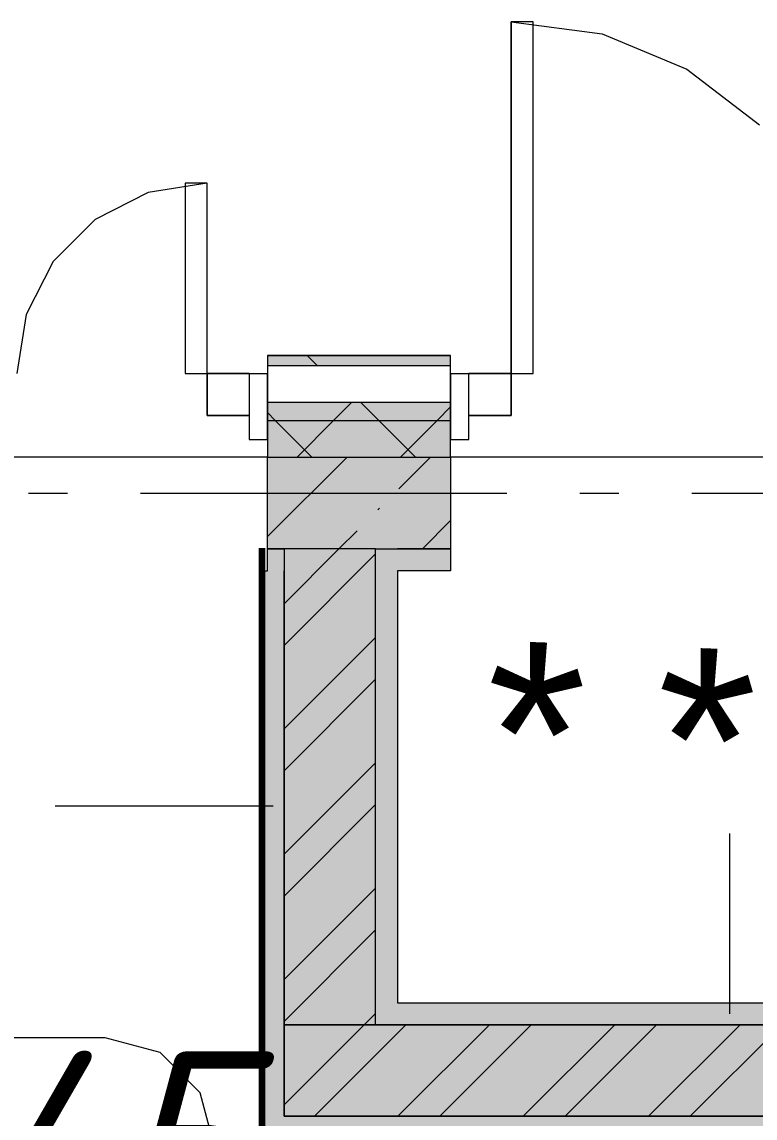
# Model space of a CAD drawing. Header units: millimetres. Extents: x -537608 to 253996, y -217170 to 186033.
# Drawn here: x -270947 to -268945, y -126205 to -123212 of the extents above; entities that cross this region are included whole.
import ezdxf

# ---------------------------------------------------------------- set-up
doc = ezdxf.new("R2010")
doc.units = ezdxf.units.MM
doc.layers.add('16) Лак 1.6м', color=160, linetype='Continuous', lineweight=90)
doc.layers.add('PDF _Геометрия', color=7, linetype='Continuous')
doc.layers.add('PDF _Текст', color=7, linetype='Continuous')
doc.layers.add('PDF _Сплошная заливка', color=7, linetype='Continuous', true_color=0xffffff)
doc.styles.add('PDF GOST-Common', font='arial.ttf')
doc.styles.add('PDF ISOCPEUR Italic', font='isocpeui.ttf')

msp = doc.modelspace()

# ---------------------------------------------------------------- hatches: boundary and pattern name
at = {"layer": 'PDF _Сплошная заливка', "transparency": 33554559}
h = msp.add_hatch(color=256, dxfattribs=at)
h.paths.add_polyline_path([(-264276.1645, -124149.6224), (-264276.1645, -124122.6244), (-268486.1663, -124122.6244), (-268486.1663, -124149.6224), (-264352.5922, -124149.6224)], flags=0)
h.paths.add_polyline_path([(-270276.1674, -124149.6224), (-269776.1673, -124149.6224), (-269776.1673, -124122.6244), (-270276.1674, -124122.6244)], flags=0)
h.paths.add_polyline_path([(-272363.6508, -124149.6224), (-272076.1667, -124149.6224), (-272076.1667, -124122.6244), (-272876.1681, -124122.6244), (-272876.1681, -124149.6224)], flags=0)
h.paths.add_polyline_path([(-275106.1685, -124149.6224), (-274676.1696, -124149.6224), (-274676.1696, -124122.6244), (-275106.1685, -124122.6244)], flags=0)
h.paths.add_polyline_path([(-276579.9974, -124149.6224), (-276396.1695, -124149.6224), (-276396.1695, -124122.6244), (-276766.1698, -124122.6244), (-276766.1698, -124149.6224)], flags=0)
h = msp.add_hatch(color=256, dxfattribs=at)
h.paths.add_polyline_path([(-264426.1641, -124299.6231), (-264426.1641, -124249.6228), (-268486.1663, -124249.6228), (-268486.1663, -124299.6231), (-264526.1645, -124299.6231)], flags=0)
h.paths.add_polyline_path([(-272363.6508, -124299.6231), (-272076.1667, -124299.6231), (-272076.1667, -124249.6228), (-272876.1681, -124249.6228), (-272876.1681, -124299.6231)], flags=0)
h.paths.add_polyline_path([(-270276.1674, -124299.6231), (-269776.1673, -124299.6231), (-269776.1673, -124249.6228), (-270276.1674, -124249.6228)], flags=0)
h.paths.add_polyline_path([(-274676.1696, -124299.6231), (-274676.1696, -124249.6228), (-275106.1685, -124249.6228), (-275106.1685, -124299.6231), (-274893.4588, -124299.6231)], flags=0)
h.paths.add_polyline_path([(-276396.1695, -124299.6231), (-276396.1695, -124249.6228), (-276766.1698, -124249.6228), (-276766.1698, -124299.6231), (-276579.9974, -124299.6231)], flags=0)
h = msp.add_hatch(color=256, dxfattribs=at)
h.paths.add_polyline_path([(-264526.1645, -124399.6235), (-264526.1645, -124299.6231), (-268486.1663, -124299.6231), (-268486.1663, -124399.6235), (-264774.2269, -124399.6235)], flags=0)
h.paths.add_polyline_path([(-270276.1674, -124399.6235), (-269776.1673, -124399.6235), (-269776.1673, -124299.6231), (-270276.1674, -124299.6231)], flags=0)
h.paths.add_polyline_path([(-272076.1667, -124399.6235), (-272076.1667, -124299.6231), (-272876.1681, -124299.6231), (-272876.1681, -124399.6235), (-272363.6508, -124399.6235)], flags=0)
h.paths.add_polyline_path([(-276766.1698, -124399.6235), (-276396.1695, -124399.6235), (-276396.1695, -124299.6231), (-276766.1698, -124299.6231)], flags=0)
h.paths.add_polyline_path([(-274893.4588, -124399.6235), (-274676.1696, -124399.6235), (-274676.1696, -124299.6231), (-275106.1685, -124299.6231), (-275106.1685, -124399.6235)], flags=0)
h = msp.add_hatch(color=256, dxfattribs=at)
h.paths.add_polyline_path([(-264774.2269, -124649.969), (-264526.1645, -124649.969), (-264526.1645, -124399.9723), (-268486.1663, -124399.9723), (-268486.1663, -124649.969), (-264776.1645, -124649.969)], flags=0)
h.paths.add_polyline_path([(-269981.1674, -124649.969), (-269776.1673, -124649.969), (-269776.1673, -124399.9723), (-270276.1674, -124399.9723), (-270276.1674, -124649.969), (-270231.1663, -124649.969)], flags=0)
h.paths.add_polyline_path([(-272076.1667, -124649.969), (-272076.1667, -124399.9723), (-272276.1676, -124399.9723), (-272276.1676, -124649.969)], flags=0)
at = {"layer": 'PDF _Сплошная заливка', "true_color": 0x56bc34, "transparency": 33554559}
h = msp.add_hatch(color=85, dxfattribs=at)
h.paths.add_polyline_path([(-270231.1663, -124709.9719), (-270231.1663, -124649.969), (-270276.1674, -124649.969), (-270276.1674, -124709.9719)], flags=0)
h.paths.add_polyline_path([(-272076.1667, -124709.9719), (-272076.1667, -124649.969), (-272276.1676, -124649.969), (-272276.1676, -124709.9719), (-272216.1669, -124709.9719)], flags=0)
at = {"layer": 'PDF _Сплошная заливка', "transparency": 33554559}
for points in [[(-270231.1663, -125949.6217), (-269981.1674, -125949.6217), (-269981.1674, -124649.969), (-270231.1663, -124649.969), (-270231.1663, -125451.4624)], [(-266266.1659, -126199.6228), (-266266.1659, -125949.6217), (-270231.1663, -125949.6217), (-270231.1663, -126199.6228), (-266460.7656, -126199.6228)]]:
    msp.add_hatch(color=256, dxfattribs=at).paths.add_polyline_path(points)
at = {"layer": 'PDF _Сплошная заливка', "true_color": 0x56bc34, "transparency": 33554559}
for points in [[(-269981.1674, -125889.6231), (-269921.1667, -125889.6231), (-269921.1667, -124649.969), (-269981.1674, -124649.969), (-269981.1674, -125451.4624)], [(-270231.1663, -126259.6257), (-270231.1663, -124709.9719), (-270291.167, -124709.9719), (-270291.167, -126259.6257), (-270255.4775, -126259.6257)], [(-266266.1659, -125949.6217), (-266266.1659, -125889.6231), (-269981.1674, -125889.6231), (-269981.1674, -125949.6217), (-266460.7656, -125949.6217)], [(-266460.7656, -126259.6257), (-266206.1647, -126259.6257), (-266206.1647, -126199.6228), (-270231.1663, -126199.6228), (-270231.1663, -126259.6257), (-267304.0349, -126259.6257)]]:
    msp.add_hatch(color=85, dxfattribs=at).paths.add_polyline_path(points)
h = msp.add_hatch(color=85, dxfattribs=at)
h.paths.add_polyline_path([(-264996.1642, -124709.9719), (-264936.1646, -124709.9719), (-264936.1646, -124649.969), (-268486.1663, -124649.969), (-268486.1663, -124709.9719), (-265617.4963, -124709.9719)], flags=0)
h.paths.add_polyline_path([(-269921.1667, -124709.9719), (-269776.1673, -124709.9719), (-269776.1673, -124649.969), (-269921.1667, -124649.969)], flags=0)

# ---------------------------------------------------------------- linework, layer by layer
at = {"layer": '16) Лак 1.6м'}
msp.add_lwpolyline([(-266206.1647, -126255.9869), (-270291.167, -126259.6257), (-270291.167, -124648.7996)], dxfattribs=at)
at = {"layer": 'PDF _Геометрия', "lineweight": 9}
for p, q in [((-269551.1663, -123211.6231), (-269611.167, -123211.6231)), ((-269611.167, -123211.6231), (-269611.167, -124171.6213)), ((-269611.167, -124171.6213), (-269611.167, -123211.6231)), ((-269611.167, -123211.6231), (-269362.7009, -123244.3351)), ((-269551.1663, -124171.6213), (-269551.1663, -123211.6231)), ((-269362.7009, -123244.3351), (-269131.1657, -123340.2406)), ((-269131.1657, -123340.2406), (-268932.3447, -123492.7989)), ((-270441.1677, -123651.6224), (-270601.8556, -123677.0747)), ((-270441.1677, -123651.6224), (-270501.1662, -123651.6224)), ((-270501.1662, -123651.6224), (-270501.1662, -124171.6213)), ((-270441.1677, -124171.6213), (-270441.1677, -123651.6224)), ((-270441.1677, -124171.6213), (-270441.1677, -123651.6224)), ((-270601.8556, -123677.0747), (-270746.8162, -123750.9339)), ((-270746.8162, -123750.9339), (-270861.855, -123865.9749)), ((-270861.855, -123865.9749), (-270935.7164, -124010.9334)), ((-270935.7164, -124010.9334), (-270961.1665, -124171.6213)), ((-270276.1674, -124122.1248), (-269776.1673, -124122.1248)), ((-269776.1673, -124122.6244), (-270276.1674, -124122.6244)), ((-270276.1674, -124122.6244), (-270276.1674, -124149.6224)), ((-270276.1674, -124149.6224), (-270276.1674, -124249.6228)), ((-270276.1674, -124149.6224), (-269776.1673, -124149.6224)), ((-269776.1673, -124149.6224), (-269776.1673, -124122.6244)), ((-269776.1673, -124249.6228), (-269776.1673, -124149.6224)), ((-270501.1662, -124171.6213), (-270441.1677, -124171.6213)), ((-270441.1677, -124171.6213), (-270441.1677, -124286.6235)), ((-270441.1677, -124286.6235), (-270441.1677, -124171.6213)), ((-270441.1677, -124171.6213), (-270326.1676, -124171.6213)), ((-270326.1676, -124171.6213), (-270441.1677, -124171.6213)), ((-270276.1674, -124172.1251), (-270326.1676, -124172.1251)), ((-270326.1676, -124172.1251), (-270326.1676, -124352.125)), ((-270276.1674, -124352.125), (-270276.1674, -124172.1251)), ((-269726.1671, -124172.1251), (-269776.1673, -124172.1251)), ((-269776.1673, -124172.1251), (-269776.1673, -124352.125)), ((-269611.167, -124171.6213), (-269726.1671, -124171.6213)), ((-269726.1671, -124171.6213), (-269611.167, -124171.6213)), ((-269726.1671, -124352.125), (-269726.1671, -124172.1251)), ((-269611.167, -124171.6213), (-269551.1663, -124171.6213)), ((-269611.167, -124171.6213), (-269611.167, -124286.6235)), ((-269611.167, -124286.6235), (-269611.167, -124171.6213)), ((-270276.1674, -124249.6228), (-270276.1674, -124299.6231)), ((-270276.1674, -124249.6228), (-269776.1673, -124249.6228)), ((-270095.6292, -124299.6231), (-270045.629, -124249.6228)), ((-269972.1874, -124299.6231), (-270022.1876, -124249.6228)), ((-269812.7869, -124299.6231), (-269776.1673, -124263.0013)), ((-269776.1673, -124299.6231), (-269776.1673, -124249.6228)), ((-270441.1677, -124286.6235), (-270326.1676, -124286.6235)), ((-270326.1676, -124286.6235), (-270441.1677, -124286.6235)), ((-270255.0296, -124299.6231), (-270276.1674, -124278.4853)), ((-269611.167, -124286.6235), (-269726.1671, -124286.6235)), ((-269726.1671, -124286.6235), (-269611.167, -124286.6235)), ((-270276.1674, -124299.6231), (-270276.1674, -124399.6235)), ((-270276.1674, -124299.6231), (-269776.1673, -124299.6231)), ((-270155.0292, -124399.6235), (-270255.0296, -124299.6231)), ((-270195.6296, -124399.6235), (-270095.6292, -124299.6231)), ((-269872.187, -124399.6235), (-269972.1874, -124299.6231)), ((-269912.7874, -124399.6235), (-269812.7869, -124299.6231)), ((-269776.1673, -124399.6235), (-269776.1673, -124299.6231)), ((-270326.1676, -124352.125), (-270276.1674, -124352.125)), ((-269776.1673, -124352.125), (-269726.1671, -124352.125)), ((-270276.1674, -124399.6235), (-269776.1673, -124399.6235)), ((-270276.1674, -124616.9987), (-270059.1388, -124399.9723)), ((-270276.1674, -124649.969), (-270276.1674, -124399.9723)), ((-270276.1674, -124399.9723), (-269776.1673, -124399.9723)), ((-269917.7693, -124486.7019), (-269831.0397, -124399.9723)), ((-269776.1673, -124399.9723), (-269776.1673, -124649.969)), ((-269974.7946, -124543.7251), (-269970.0538, -124538.9842)), ((-269852.9417, -124649.969), (-269776.1673, -124573.1947)), ((-270081.0386, -124649.969), (-270031.8199, -124600.7482)), ((-270231.1663, -124649.969), (-270276.1674, -124649.969)), ((-270276.1674, -124709.9719), (-270276.1674, -124649.969)), ((-270276.1674, -124649.969), (-270231.1663, -124649.969)), ((-270231.1663, -124800.0989), (-270081.0386, -124649.969)), ((-269981.1674, -124649.969), (-270231.1663, -124649.969)), ((-270231.1663, -124649.969), (-270231.1663, -124709.9719)), ((-269981.1674, -125889.6231), (-269981.1674, -124649.969)), ((-269981.1674, -124649.969), (-269921.1667, -124649.969)), ((-269981.1674, -125889.6231), (-269981.1674, -124649.969)), ((-269921.1667, -124649.969), (-269776.1673, -124649.969)), ((-269776.1673, -124649.969), (-269921.1667, -124649.969)), ((-269776.1673, -124649.969), (-269776.1673, -124709.9719)), ((-270231.1663, -124914.1495), (-269981.1674, -124664.1484)), ((-270291.167, -126259.6257), (-270291.167, -124709.9719)), ((-270291.167, -124709.9719), (-270276.1674, -124709.9719)), ((-270231.1663, -124709.9719), (-270231.1663, -125949.6217)), ((-270231.1663, -126199.6228), (-270231.1663, -124709.9719)), ((-269776.1673, -124709.9719), (-269921.1667, -124709.9719)), ((-269921.1667, -124709.9719), (-269921.1667, -125889.6231)), ((-270231.1663, -125142.2464), (-269981.1674, -124892.2453)), ((-270231.1663, -125256.2971), (-269981.1674, -125006.296)), ((-270231.1663, -125484.394), (-269981.1674, -125234.3929)), ((-270261.1677, -125353.1499), (-270856.2078, -125353.1499)), ((-270231.1663, -125598.4447), (-269981.1674, -125348.4436)), ((-269013.6941, -125919.6224), (-269013.6941, -125427.2503)), ((-270231.1663, -125826.5416), (-269981.1674, -125576.5405)), ((-270231.1663, -125940.5923), (-269981.1674, -125690.5911)), ((-269981.1674, -125949.6217), (-269981.1674, -125889.6231)), ((-269921.1667, -125889.6231), (-266266.1659, -125889.6231)), ((-270012.101, -125949.6217), (-269981.1674, -125918.6881)), ((-270231.1663, -126168.6892), (-270012.101, -125949.6217)), ((-270231.1663, -125949.6217), (-269981.1674, -125949.6217)), ((-266266.1659, -125949.6217), (-270231.1663, -125949.6217)), ((-270231.1663, -125949.6217), (-270231.1663, -126199.6228)), ((-270148.0515, -126199.6228), (-269898.0525, -125949.6217)), ((-269981.1674, -125949.6217), (-266266.1659, -125949.6217)), ((-269919.9524, -126199.6228), (-269669.9534, -125949.6217)), ((-269805.9039, -126199.6228), (-269555.9028, -125949.6217)), ((-269577.8048, -126199.6228), (-269327.8058, -125949.6217)), ((-269463.7563, -126199.6228), (-269213.7552, -125949.6217)), ((-269235.6573, -126199.6228), (-268985.6583, -125949.6217)), ((-269121.6088, -126199.6228), (-268871.6077, -125949.6217)), ((-270231.1663, -126199.6228), (-266266.1659, -126199.6228)), ((-266266.1659, -126199.6228), (-270231.1663, -126199.6228))]:
    msp.add_line(p, q, dxfattribs=at)
at = {"layer": 'PDF _Геометрия', "color": 8, "lineweight": 9, "true_color": 0x787878}
msp.add_line((-270140.7982, -124149.6224), (-270167.7984, -124122.6244), dxfattribs=at)
at = {"layer": 'PDF _Геометрия', "color": 9, "lineweight": 9, "true_color": 0xc0c0c0}
for p, q in [((-270276.1674, -124399.6235), (-272076.1667, -124399.6235)), ((-268506.1673, -124399.9723), (-269776.1673, -124399.9723))]:
    msp.add_line(p, q, dxfattribs=at)
at = {"layer": 'PDF _Геометрия', "color": 253, "lineweight": 9, "true_color": 0xaaaaaa}
for p, q in [((-270822.9296, -124499.6239), (-270928.7646, -124499.6239)), ((-269622.9308, -124499.6239), (-270622.9309, -124499.6239)), ((-269317.0971, -124499.6239), (-269422.9299, -124499.6239)), ((-268117.096, -124499.6239), (-269117.0962, -124499.6239)), ((-270719.7966, -125985.5158), (-271919.7976, -125985.5158)), ((-270569.7959, -126025.7072), (-270719.7966, -125985.5158)), ((-270459.9888, -126135.5164), (-270569.7959, -126025.7072)), ((-270419.7974, -126285.5128), (-270459.9888, -126135.5164))]:
    msp.add_line(p, q, dxfattribs=at)

# ---------------------------------------------------------------- texts
at = {"layer": 'PDF _Текст', "insert": (-269681.6935, -125150.361), "char_height": 500, "attachment_point": 4, "rotation": 357.9334909, "style": 'PDF GOST-Common'}
msp.add_mtext('* *', dxfattribs=at)
at = {"layer": 'PDF _Текст', "insert": (-271821.1299, -126272.2269), "char_height": 500, "attachment_point": 4, "style": 'PDF ISOCPEUR Italic'}
msp.add_mtext('1.045', dxfattribs=at)

doc.saveas('drawing.dxf')
